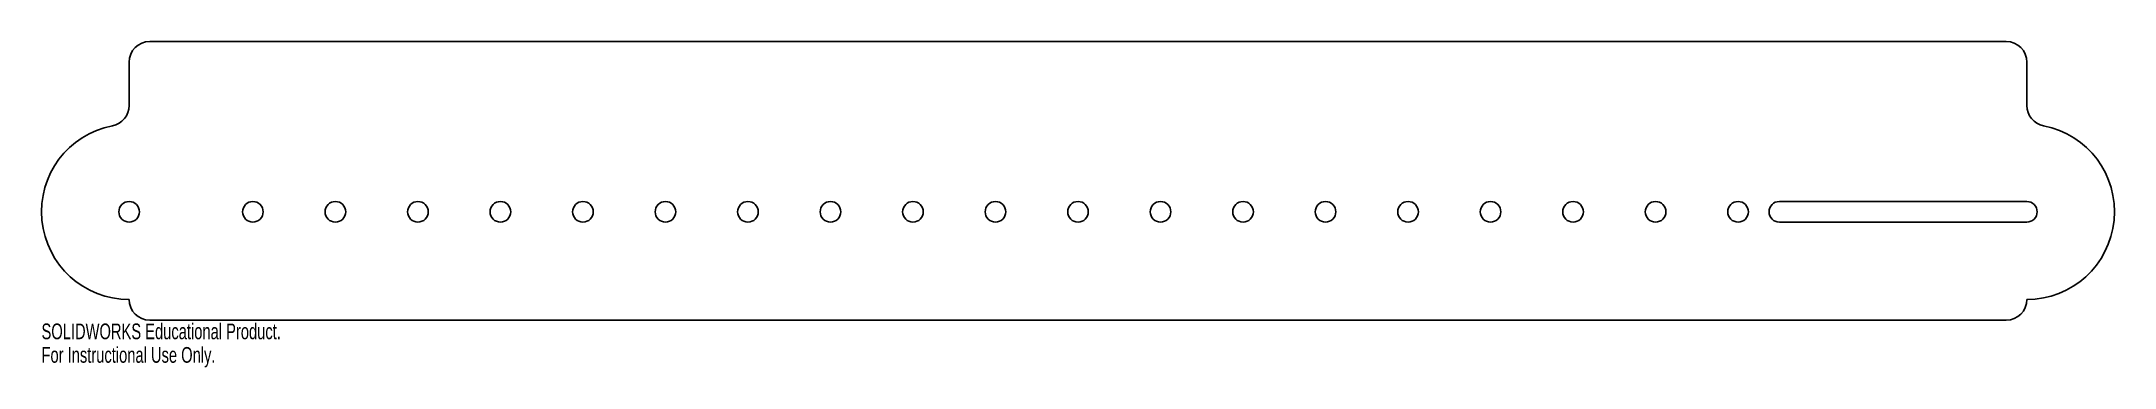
# Model space of a CAD drawing. Header units: inches. Extents: x -1.1 to 24.1, y -1.9 to 2.1.
import ezdxf

# ---------------------------------------------------------------- set-up
doc = ezdxf.new("R2010")
doc.units = ezdxf.units.IN
doc.header["$MEASUREMENT"] = 0
doc.styles.add('SLDTEXTSTYLE0', font='TXT', dxfattribs={"width": 0.7})

msp = doc.modelspace()

# ---------------------------------------------------------------- linework, layer by layer
at = {"color": 7, "linetype": 'Continuous', "lineweight": 25}
for p, q in [((0.25, 2.062), (22.75, 2.062)), ((0, 1.288), (0, 1.812)), ((23, 1.288), (23, 1.812)), ((23, 0.125), (20, 0.125)), ((20, -0.125), (23, -0.125)), ((0.25, -1.312), (22.75, -1.312))]:
    msp.add_line(p, q, dxfattribs=at)
for centre in [(0, 0), (1.5, 0), (2.5, 0), (3.5, 0), (4.5, 0), (5.5, 0), (6.5, 0), (7.5, 0), (8.5, 0), (9.5, 0), (10.5, 0), (11.5, 0), (12.5, 0), (13.5, 0), (14.5, 0), (15.5, 0), (16.5, 0), (17.5, 0), (18.5, 0), (19.5, 0)]:
    msp.add_circle(centre, 0.125, dxfattribs=at)
for centre, radius, start, end in [((0.25, 1.812), 0.25, 90, 180), ((22.75, 1.812), 0.25, 0, 90), ((-0.25, 1.288), 0.25, 280.9806, 0), ((23.25, 1.288), 0.25, 180, 259.0194), ((0, 0), 1.062, 100.9806, 270), ((23, 0), 1.062, 270, 79.0194), ((20, 0), 0.125, 90, 270), ((23, 0), 0.125, 270, 90), ((0.25, -1.062), 0.25, 180, 270), ((22.75, -1.062), 0.25, 270, 0)]:
    msp.add_arc(centre, radius, start, end, dxfattribs=at)

# ---------------------------------------------------------------- texts
at = {"color": 7, "linetype": 'Continuous', "char_height": 0.1903, "attachment_point": 1, "style": 'SLDTEXTSTYLE0'}
for s, insert in [('SOLIDWORKS Educational Product.', (-1.062, -1.353)), ('For Instructional Use Only.', (-1.062, -1.638))]:
    msp.add_mtext(s, dxfattribs=dict(at, insert=insert))

doc.saveas('drawing.dxf')
